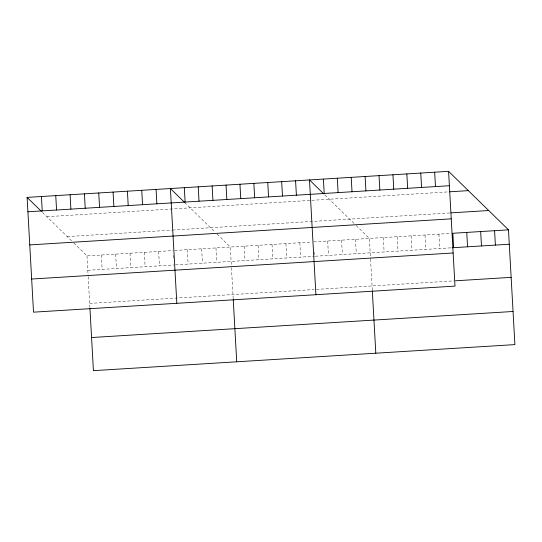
<?xml version="1.0" encoding="UTF-8"?>
<svg xmlns="http://www.w3.org/2000/svg" width="542" height="542" viewBox="0 0 542 542"><rect width="100%" height="100%" fill="white"/><g stroke="black" fill="none" stroke-linecap="round" stroke-linejoin="round"><path stroke-width="0.41" stroke-dasharray="2.71 2.03" d="M46.869 216.698L448.715 191.854M67.235 236.59L171.76 230.126M172.607 230.072L450.26 212.911M73.827 243.026L87.005 255.892L172.986 250.58M174.673 250.472L311.304 242.03M313.757 241.874L451.215 233.378M87.811 270.282L173.792 264.97M175.472 264.862L314.563 256.264M315.383 256.217L452.014 247.769M89.66 303.412L313.96 289.543M316.413 289.394L453.871 280.892M324.868 194.951L354.021 223.419M356.216 225.567L369.393 238.439L370.511 258.351M184.68 202.478L214.93 232.017M217.125 234.164L230.309 247.037L231.42 266.949M42.472 212.41L71.625 240.878M438.939 234.137L439.745 248.527M425.03 234.998L425.836 249.388M411.121 235.858L411.927 250.248M397.211 236.718L398.018 251.109M383.302 237.579L384.109 251.969M370.552 259.137L372.279 290.017M355.484 239.293L356.29 253.69M341.575 240.153L342.381 254.55M327.666 241.014L328.472 255.404M314.34 252.267L314.475 254.665M299.848 242.735L300.654 257.125M285.939 243.595L286.745 257.985M272.03 244.456L272.836 258.846M258.121 245.316L258.927 259.706M244.218 246.176L245.018 260.567M231.461 267.734L233.189 298.615M215.973 247.918L216.78 262.314M201.644 248.805L202.451 263.195M187.315 249.693L188.121 264.083M173.25 255.377L173.433 258.575M158.657 251.461L159.456 265.858M144.321 252.348L145.127 266.739M129.992 253.236L130.798 267.626M115.663 254.123L116.469 268.514M101.334 255.004L102.14 269.401M87.005 255.892L88.116 275.803M88.163 276.596L89.884 307.47"/><path stroke-width="0.81" d="M448.58 171.34L454.995 286.108L33.516 312.165L27.1 197.396L448.58 171.34L508.484 229.835L514.9 344.604L93.42 370.66L89.931 308.283M27.906 211.787L449.386 185.73M449.528 191.807L468.349 190.642M451.079 212.857L488.715 210.533M29.756 244.909L451.235 218.853M508.484 229.835L452.848 233.277L453.654 247.667M452.014 247.769L509.29 244.232M31.666 279.035L453.146 252.985M455.504 280.79L511.14 277.355M91.564 337.537L513.05 311.481M323.77 193.88L309.489 179.937L315.911 294.706M184.68 202.478L170.405 188.535L176.821 303.303M27.1 197.396L41.375 211.339M494.575 230.696L495.381 245.092M480.666 231.556L481.472 245.946M466.757 232.416L467.563 246.806M434.67 172.2L435.477 186.59M420.761 173.061L421.568 187.451M406.852 173.921L407.659 188.311M392.943 174.775L393.749 189.172M379.034 175.635L379.84 190.032M372.327 290.83L375.809 353.201M365.125 176.496L365.931 190.892M351.216 177.356L352.022 191.746M337.307 178.216L338.113 192.606M323.398 179.077L324.204 193.467M295.586 180.798L296.386 195.188M281.677 181.658L282.477 196.048M267.768 182.518L268.568 196.909M253.859 183.379L254.659 197.769M239.95 184.239L240.75 198.629M233.236 299.428L236.725 361.805M226.041 185.093L226.841 199.49M212.132 185.953L212.931 200.35M198.223 186.814L199.022 201.204M184.314 187.674L185.12 202.064M156.076 189.422L156.875 203.812M141.74 190.31L142.546 204.7M127.411 191.19L128.217 205.587M113.082 192.078L113.888 206.468M98.752 192.966L99.559 207.356M84.423 193.853L85.223 208.243M70.094 194.734L70.894 209.131M55.758 195.621L56.564 210.011M41.429 196.509L42.235 210.899"/></g></svg>
